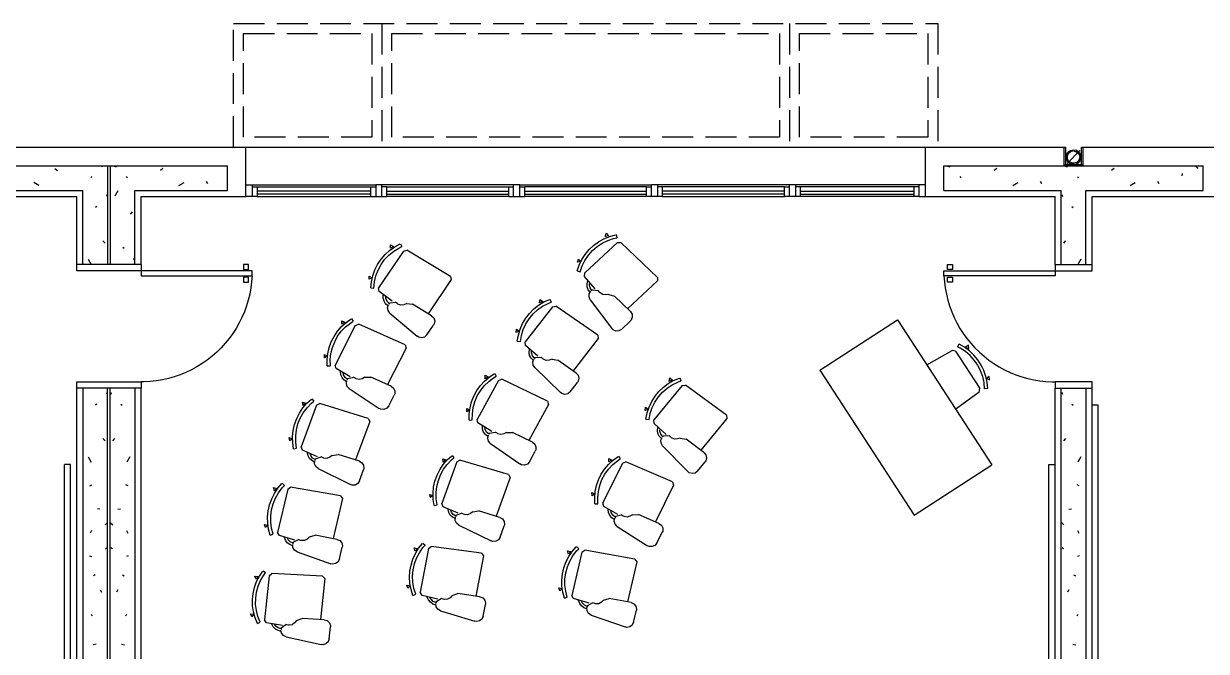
# Model space of a CAD drawing. Extents: x 7 to 80.8, y 22 to 73.9.
# Drawn here: x 54.63 to 64.2, y 59.95 to 65.03 of the extents above; entities that cross this region are included whole.
import ezdxf

# ---------------------------------------------------------------- set-up
doc = ezdxf.new("R2010")
doc.units = 0
doc.header["$MEASUREMENT"] = 0
doc.linetypes.add('DOT', pattern=[0.25, 0.25, 0])
for name, color, linetype in [('Doors', 7, 'CONTINUOUS'), ('Furniture', 7, 'CONTINUOUS'), ('Walls', 7, 'CONTINUOUS')]:
    doc.layers.add(name, color=color, linetype=linetype)

msp = doc.modelspace()

# ---------------------------------------------------------------- linework, layer by layer
at = {"layer": 'Doors', "color": 4}
for p, q in [((55.0594, 63.0319), (55.0594, 63.0819)), ((55.5794, 63.0322), (55.5794, 62.991)), ((62.9794, 63.0322), (62.9794, 62.991))]:
    msp.add_line(p, q, dxfattribs=at)
at = {"layer": 'Doors', "color": 2}
for p, q in [((55.5794, 63.0819), (55.0594, 63.0819)), ((62.9794, 63.0819), (63.2794, 63.0819)), ((55.5794, 62.0819), (55.0594, 62.0819)), ((62.9794, 62.0819), (63.2794, 62.0819))]:
    msp.add_line(p, q, dxfattribs=at)
at = {"layer": 'Doors', "color": 4}
for points in [[(55.5794, 63.0819), (55.5794, 63.0319), (55.0594, 63.0319)], [(55.5794, 62.9919), (56.4794, 62.9919), (56.4794, 63.0319), (55.5794, 63.0319)], [(62.9794, 62.9919), (62.0794, 62.9919), (62.0794, 63.0319), (62.9794, 63.0319)], [(62.9794, 63.0819), (62.9794, 63.0319), (63.2794, 63.0319)], [(56.4786, 62.992), (56.475, 62.9421), (56.4686, 62.8925), (56.4595, 62.8434), (56.4476, 62.7948), (56.4331, 62.7469), (56.416, 62.7), (56.3963, 62.654), (56.374, 62.6093), (56.3493, 62.5658), (56.3223, 62.5238), (56.2929, 62.4833), (56.2613, 62.4445), (56.2277, 62.4076), (56.192, 62.3726), (56.1544, 62.3395), (56.1151, 62.3087), (56.0741, 62.2801), (56.0316, 62.2538), (55.9877, 62.2299), (55.9425, 62.2084), (55.8963, 62.1895), (55.849, 62.1732), (55.8009, 62.1596), (55.7521, 62.1486), (55.7028, 62.1404), (55.6531, 62.1349), (55.6032, 62.1322), (55.5794, 62.1319)], [(62.0803, 62.992), (62.0839, 62.9421), (62.0903, 62.8925), (62.0994, 62.8434), (62.1112, 62.7948), (62.1258, 62.7469), (62.1429, 62.7), (62.1626, 62.654), (62.1849, 62.6093), (62.2096, 62.5658), (62.2366, 62.5238), (62.266, 62.4833), (62.2976, 62.4445), (62.3312, 62.4076), (62.3669, 62.3726), (62.4045, 62.3395), (62.4438, 62.3087), (62.4848, 62.2801), (62.5273, 62.2538), (62.5712, 62.2299), (62.6164, 62.2084), (62.6626, 62.1895), (62.7099, 62.1732), (62.758, 62.1596), (62.8068, 62.1486), (62.8561, 62.1404), (62.9058, 62.1349), (62.9557, 62.1322), (62.9794, 62.1319)], [(55.0594, 62.0819), (55.0594, 62.1319), (55.5794, 62.1319), (55.5794, 62.0819)], [(63.2794, 62.0819), (63.2794, 62.1319), (62.9794, 62.1319), (62.9794, 62.0819)]]:
    msp.add_lwpolyline(points, dxfattribs=at)
for points in [[(56.4094, 63.0815), (56.4094, 63.0415), (56.4494, 63.0415), (56.4494, 63.0815), (56.4094, 63.0815)], [(62.1494, 63.0815), (62.1494, 63.0415), (62.1094, 63.0415), (62.1094, 63.0815), (62.1494, 63.0815)], [(56.4094, 62.9807), (56.4094, 62.9407), (56.4494, 62.9407), (56.4494, 62.9807), (56.4094, 62.9807)], [(62.1494, 62.9807), (62.1494, 62.9407), (62.1094, 62.9407), (62.1094, 62.9807), (62.1494, 62.9807)]]:
    msp.add_lwpolyline(points, close=True, dxfattribs=at)
at = {"layer": 'Furniture', "color": 4}
for p, q in [((59.4255, 63.3242), (59.4304, 63.2997)), ((57.6804, 63.2499), (57.6906, 63.2271)), ((57.7046, 63.191), (57.7329, 63.1973)), ((58.0855, 62.9867), (57.7329, 63.1973)), ((59.436, 63.2614), (59.1731, 63.0154)), ((59.436, 63.2614), (59.465, 63.2612)), ((59.7618, 62.9773), (59.465, 63.2612)), ((57.7046, 63.191), (57.5031, 62.8927)), ((59.1112, 63.0301), (59.1353, 63.0236)), ((59.1713, 62.9864), (59.1731, 63.0154)), ((58.0915, 62.9599), (57.9054, 62.6844)), ((58.0855, 62.9867), (58.0915, 62.9599)), ((59.2557, 62.8855), (59.1713, 62.9864)), ((59.7616, 62.9498), (59.5189, 62.7227)), ((59.7618, 62.9773), (59.7616, 62.9498)), ((57.4395, 62.8932), (57.4644, 62.8923)), ((57.5078, 62.864), (57.5031, 62.8927)), ((57.6125, 62.7845), (57.5078, 62.864)), ((59.2341, 62.8776), (59.2242, 62.869)), ((59.2341, 62.8776), (59.2806, 62.8728)), ((59.2917, 62.858), (59.2806, 62.8728)), ((59.3668, 62.841), (59.3424, 62.8372)), ((59.3668, 62.841), (59.412, 62.8266)), ((59.5413, 62.7009), (59.412, 62.8266)), ((57.5933, 62.772), (57.5855, 62.7613)), ((57.5933, 62.772), (57.6397, 62.7776)), ((57.6537, 62.7656), (57.6397, 62.7776)), ((57.7307, 62.7658), (57.7078, 62.7567)), ((57.7307, 62.7658), (57.778, 62.7618)), ((57.9322, 62.6681), (57.778, 62.7618)), ((58.9103, 62.741), (58.6894, 62.4567)), ((58.8901, 62.8014), (58.8988, 62.7779)), ((58.9103, 62.741), (58.939, 62.7454)), ((59.2768, 62.5118), (58.939, 62.7454)), ((59.2167, 62.7971), (59.3907, 62.5645)), ((57.2833, 62.6443), (57.2962, 62.6229)), ((57.5942, 62.6896), (57.8157, 62.5016)), ((59.4697, 62.5575), (59.5406, 62.6239)), ((61.0755, 62.2261), (61.704, 62.6353)), ((61.704, 62.6353), (62.4679, 61.4621)), ((57.3145, 62.5888), (57.1506, 62.2682)), ((57.3145, 62.5888), (57.3419, 62.5985)), ((57.7174, 62.4322), (57.3419, 62.5985)), ((57.8942, 62.5123), (57.9486, 62.5928)), ((57.7174, 62.4322), (57.7265, 62.4063)), ((58.626, 62.4614), (58.6508, 62.4588)), ((58.6922, 62.4278), (58.6894, 62.4567)), ((59.281, 62.4847), (59.077, 62.2221)), ((59.2768, 62.5118), (59.281, 62.4847)), ((62.1993, 62.4385), (62.1887, 62.4158)), ((57.7265, 62.4063), (57.5753, 62.1102)), ((58.7915, 62.3415), (58.6922, 62.4278)), ((61.9421, 62.2697), (62.1459, 62.3868)), ((62.1741, 62.38), (62.1459, 62.3868)), ((62.1741, 62.38), (62.3706, 62.0783)), ((57.0874, 62.261), (57.1123, 62.2631)), ((57.1588, 62.2404), (57.1506, 62.2682)), ((57.2724, 62.1741), (57.1588, 62.2404)), ((58.7714, 62.3303), (58.763, 62.3201)), ((58.7669, 62.248), (58.9754, 62.0457)), ((58.7714, 62.3303), (58.8181, 62.3328)), ((58.8313, 62.3199), (58.8181, 62.3328)), ((58.9082, 62.315), (58.8847, 62.3074)), ((58.9082, 62.315), (58.9551, 62.3079)), ((59.1027, 62.2041), (58.9551, 62.3079)), ((57.2548, 62.1594), (57.2484, 62.1478)), ((57.2548, 62.1594), (57.3002, 62.1705)), ((57.3156, 62.1604), (57.3002, 62.1705)), ((57.392, 62.1699), (57.3704, 62.1581)), ((57.392, 62.1699), (57.4395, 62.1717)), ((57.6038, 62.0973), (57.4395, 62.1717)), ((58.4732, 62.1443), (58.2999, 61.8287)), ((58.4437, 62.2007), (58.456, 62.1789)), ((58.4732, 62.1443), (58.5008, 62.1532)), ((58.8712, 61.9758), (58.5008, 62.1532)), ((59.9411, 62.1641), (59.9491, 62.1404)), ((61.0755, 62.2261), (61.8394, 61.0529)), ((57.2658, 62.0777), (57.5084, 61.9179)), ((59.0545, 62.0512), (59.1141, 62.128)), ((59.9596, 62.1032), (59.731, 61.8251)), ((59.9596, 62.1032), (59.9885, 62.1068)), ((60.3196, 61.8639), (59.9885, 62.1068)), ((62.3653, 62.0497), (62.1758, 61.9107)), ((62.3653, 62.0497), (62.3706, 62.0783)), ((62.4342, 62.0777), (62.4092, 62.0772)), ((56.9627, 61.995), (56.9781, 61.9754)), ((57.0003, 61.9437), (57.0263, 61.9566)), ((57.4192, 61.8371), (57.0263, 61.9566)), ((57.585, 61.9381), (57.6293, 62.0246)), ((58.8712, 61.9758), (58.8796, 61.9496)), ((57.0003, 61.9437), (56.8766, 61.6056)), ((58.8796, 61.9496), (58.7196, 61.6582)), ((60.3196, 61.8639), (60.3231, 61.8367)), ((57.4315, 61.8125), (57.3172, 61.5003)), ((57.4192, 61.8371), (57.4315, 61.8125)), ((58.2365, 61.8234), (58.2615, 61.8247)), ((58.3072, 61.8006), (58.2999, 61.8287)), ((58.4188, 61.731), (58.3072, 61.8006)), ((59.6677, 61.8316), (59.6925, 61.8283)), ((59.733, 61.7961), (59.731, 61.8251)), ((59.8298, 61.7071), (59.733, 61.7961)), ((60.3231, 61.8367), (60.1119, 61.5799)), ((58.4008, 61.7168), (58.3941, 61.7055)), ((58.4008, 61.7168), (58.4465, 61.7266)), ((58.4616, 61.716), (58.4465, 61.7266)), ((58.5383, 61.7233), (58.5163, 61.7121)), ((58.5383, 61.7233), (58.5857, 61.7236)), ((58.7478, 61.6444), (58.5857, 61.7236)), ((59.8094, 61.6965), (59.8007, 61.6866)), ((59.8094, 61.6965), (59.8562, 61.6977)), ((59.869, 61.6845), (59.8562, 61.6977)), ((59.9457, 61.6774), (59.922, 61.6705)), ((59.9457, 61.6774), (59.9924, 61.669)), ((60.137, 61.5611), (59.9924, 61.669)), ((56.8147, 61.5908), (56.8392, 61.5959)), ((56.8881, 61.5789), (56.8766, 61.6056)), ((57.0089, 61.5269), (56.8881, 61.5789)), ((58.4093, 61.6348), (58.6471, 61.4679)), ((58.7243, 61.4859), (58.7711, 61.571)), ((59.8026, 61.6143), (60.0055, 61.4063)), ((56.9932, 61.5102), (56.9883, 61.498)), ((56.9932, 61.5102), (57.0369, 61.5268)), ((57.0534, 61.5186), (57.0369, 61.5268)), ((57.1281, 61.5373), (57.1081, 61.523)), ((57.1281, 61.5373), (57.175, 61.5448)), ((57.3472, 61.4909), (57.175, 61.5448)), ((58.1356, 61.4861), (58.0142, 61.1472)), ((58.0976, 61.5372), (58.1131, 61.5176)), ((58.1356, 61.4861), (58.1615, 61.4993)), ((58.5552, 61.3824), (58.1615, 61.4993)), ((59.4769, 61.4749), (59.3172, 61.1522)), ((59.445, 61.53), (59.4582, 61.5088)), ((59.4769, 61.4749), (59.5041, 61.4849)), ((59.8817, 61.3235), (59.5041, 61.4849)), ((60.0846, 61.4097), (60.1463, 61.4847)), ((54.9594, 57.4649), (54.9594, 61.4649)), ((57.014, 61.4304), (57.2742, 61.3013)), ((57.3479, 61.3307), (57.3812, 61.4219)), ((58.5552, 61.3824), (58.5677, 61.3579)), ((61.8394, 61.0529), (62.4679, 61.4621)), ((62.9294, 61.4649), (62.9794, 61.4649)), ((62.9294, 57.4649), (62.9294, 61.4649)), ((56.7232, 61.3116), (56.7409, 61.294)), ((56.7668, 61.2652), (56.791, 61.2812)), ((57.1955, 61.2103), (56.791, 61.2812)), ((58.5677, 61.3579), (58.4556, 61.0449)), ((59.8913, 61.2977), (59.7438, 60.9997)), ((59.8817, 61.3235), (59.8913, 61.2977)), ((56.7668, 61.2652), (56.685, 60.9146)), ((57.2107, 61.1873), (57.1352, 60.8636)), ((57.1955, 61.2103), (57.2107, 61.1873)), ((57.9524, 61.1319), (57.9769, 61.1372)), ((58.0259, 61.1206), (58.0142, 61.1472)), ((58.147, 61.0694), (58.0259, 61.1206)), ((59.2541, 61.1442), (59.279, 61.1466)), ((59.3257, 61.1244), (59.3172, 61.1522)), ((59.4402, 61.0597), (59.3257, 61.1244)), ((58.1315, 61.0526), (58.1266, 61.0403)), ((58.1315, 61.0526), (58.1751, 61.0695)), ((58.1916, 61.0614), (58.1751, 61.0695)), ((58.2662, 61.0806), (58.2463, 61.0661)), ((58.2662, 61.0806), (58.313, 61.0885)), ((58.4855, 61.0358), (58.313, 61.0885)), ((59.4228, 61.0447), (59.4165, 61.0331)), ((59.4228, 61.0447), (59.468, 61.0565)), ((59.4835, 61.0465), (59.468, 61.0565)), ((59.5598, 61.057), (59.5383, 61.0449)), ((59.5598, 61.057), (59.6072, 61.0594)), ((59.7725, 60.9872), (59.6072, 61.0594)), ((56.6254, 60.8924), (56.6491, 60.9004)), ((56.6996, 60.8895), (56.685, 60.9146)), ((58.1528, 60.9729), (58.4139, 60.8456)), ((58.4873, 60.8755), (58.5201, 60.967)), ((59.4348, 60.9631), (59.6795, 60.8066)), ((59.7558, 60.8278), (59.7989, 60.9148)), ((56.8259, 60.8526), (56.6996, 60.8895)), ((56.8094, 60.7923), (56.8079, 60.817)), ((56.8123, 60.834), (56.8089, 60.8213)), ((56.8123, 60.834), (56.8537, 60.8558)), ((56.8711, 60.8497), (56.8537, 60.8558)), ((56.943, 60.8774), (56.9248, 60.8607)), ((56.943, 60.8774), (56.9886, 60.8905)), ((57.166, 60.8579), (56.9885, 60.8905)), ((57.8604, 60.8274), (57.8788, 60.8106)), ((56.8426, 60.7574), (57.1166, 60.6608)), ((57.1861, 60.6989), (57.2082, 60.7935)), ((57.9059, 60.783), (57.8395, 60.4292)), ((57.9059, 60.783), (57.9295, 60.8)), ((58.3367, 60.7467), (57.9295, 60.8)), ((58.3528, 60.7245), (58.2915, 60.3977)), ((58.3367, 60.7467), (58.3528, 60.7245)), ((59.1491, 60.7535), (59.0667, 60.403)), ((59.1056, 60.8), (59.1232, 60.7823)), ((59.1491, 60.7535), (59.1733, 60.7695)), ((59.5777, 60.6978), (59.1733, 60.7695)), ((59.5929, 60.6748), (59.5168, 60.3512)), ((59.5777, 60.6978), (59.5929, 60.6748)), ((56.5684, 60.6042), (56.5881, 60.5888)), ((56.6173, 60.5634), (56.5786, 60.2055)), ((56.6173, 60.5634), (56.6394, 60.5823)), ((57.0495, 60.5609), (56.6394, 60.5823)), ((57.0674, 60.54), (57.0317, 60.2094)), ((57.0495, 60.5609), (57.0674, 60.54)), ((57.8552, 60.4047), (57.8395, 60.4292)), ((57.7809, 60.4044), (57.8042, 60.4134)), ((57.9829, 60.3733), (57.8552, 60.4047)), ((57.9702, 60.3542), (57.9674, 60.3413)), ((57.9702, 60.3542), (58.0106, 60.3778)), ((58.0282, 60.3724), (58.0106, 60.3778)), ((58.0988, 60.4031), (58.0814, 60.3857)), ((58.0988, 60.4032), (58.1438, 60.4183)), ((58.3225, 60.3934), (58.1438, 60.4183)), ((58.3496, 60.2354), (58.3675, 60.3309)), ((59.007, 60.3809), (59.0307, 60.3889)), ((59.0813, 60.3779), (59.0667, 60.403)), ((59.2074, 60.3408), (59.0813, 60.3779)), ((59.1939, 60.3222), (59.2353, 60.344)), ((59.2527, 60.3378), (59.2353, 60.344)), ((59.3246, 60.3653), (59.3064, 60.3487)), ((59.3246, 60.3653), (59.3702, 60.3784)), ((59.5476, 60.3455), (59.3702, 60.3784)), ((58.0038, 60.2789), (58.2818, 60.1944)), ((59.1939, 60.3222), (59.1905, 60.3095)), ((59.2241, 60.2455), (59.4979, 60.1485)), ((59.5674, 60.1865), (59.5897, 60.281)), ((56.5222, 60.1762), (56.5447, 60.187)), ((56.5962, 60.1824), (56.5786, 60.2055)), ((56.726, 60.161), (56.5962, 60.1824)), ((56.7148, 60.141), (56.713, 60.1279)), ((56.7148, 60.141), (56.7532, 60.1676)), ((56.7712, 60.1636), (56.7532, 60.1676)), ((56.8392, 60.1998), (56.8232, 60.181)), ((56.8392, 60.1998), (56.8829, 60.2184)), ((57.063, 60.2076), (56.8829, 60.2184)), ((57.1022, 60.0522), (57.1127, 60.1488)), ((56.7542, 60.0686), (57.0379, 60.0059))]:
    msp.add_line(p, q, dxfattribs=at)
for points in [[(59.1112, 63.0301), (59.1271, 63.0775), (59.1487, 63.1225), (59.1757, 63.1646), (59.2076, 63.2031), (59.2439, 63.2373), (59.2842, 63.2669), (59.3278, 63.2914), (59.374, 63.3103), (59.4222, 63.3235)], [(59.1353, 63.0236), (59.1514, 63.0709), (59.1736, 63.1157), (59.2014, 63.1572), (59.2343, 63.1947), (59.2719, 63.2277), (59.3134, 63.2555), (59.3582, 63.2777), (59.4055, 63.2938), (59.4304, 63.2997)], [(57.4395, 62.8932), (57.4445, 62.943), (57.4555, 62.9917), (57.4724, 63.0387), (57.4949, 63.0833), (57.5227, 63.1248), (57.5554, 63.1627), (57.5924, 63.1962), (57.6333, 63.225), (57.6773, 63.2485)], [(57.4644, 62.8923), (57.4696, 62.942), (57.4812, 62.9905), (57.4991, 63.0372), (57.5228, 63.0812), (57.5521, 63.1217), (57.5864, 63.158), (57.6251, 63.1896), (57.6676, 63.2159), (57.6906, 63.2271)], [(59.2145, 62.8576), (59.2, 62.8779), (59.192, 62.9015), (59.191, 62.9264), (59.1972, 62.9505)], [(59.2283, 62.8725), (59.2152, 62.8937), (59.2108, 62.9181), (59.2135, 62.936)], [(57.5786, 62.7481), (57.56, 62.7646), (57.5469, 62.7858), (57.5404, 62.8099), (57.541, 62.8348)], [(57.5887, 62.7657), (57.5712, 62.7834), (57.5615, 62.8063), (57.5602, 62.8242)], [(59.2167, 62.7971), (59.2069, 62.8198), (59.2084, 62.8446), (59.221, 62.8659)], [(59.3424, 62.8372), (59.3177, 62.8393), (59.2966, 62.8522), (59.2917, 62.858)], [(57.5942, 62.6896), (57.5796, 62.7096), (57.5756, 62.734), (57.5831, 62.7576)], [(57.7078, 62.7567), (57.6833, 62.7532), (57.6599, 62.7612), (57.6537, 62.7657)], [(58.626, 62.4614), (58.6343, 62.5107), (58.6485, 62.5586), (58.6685, 62.6044), (58.6939, 62.6474), (58.7244, 62.687), (58.7595, 62.7226), (58.7987, 62.7536), (58.8414, 62.7796), (58.8869, 62.8002)], [(58.6508, 62.4588), (58.6593, 62.508), (58.6741, 62.5558), (58.695, 62.6011), (58.7216, 62.6434), (58.7535, 62.6819), (58.7902, 62.7159), (58.8309, 62.7448), (58.875, 62.7682), (58.8988, 62.7779)], [(57.0874, 62.261), (57.0864, 62.311), (57.0914, 62.3607), (57.1025, 62.4094), (57.1194, 62.4564), (57.142, 62.501), (57.1698, 62.5425), (57.2025, 62.5803), (57.2396, 62.6138), (57.2804, 62.6426)], [(57.1123, 62.2631), (57.1115, 62.313), (57.1171, 62.3627), (57.1291, 62.4112), (57.1474, 62.4577), (57.1715, 62.5015), (57.2012, 62.5417), (57.2358, 62.5777), (57.2748, 62.609), (57.2962, 62.6229)], [(57.9321, 62.6681), (57.9497, 62.6506), (57.9575, 62.6271), (57.9538, 62.6026), (57.9486, 62.5928)], [(59.5413, 62.7009), (59.5546, 62.6799), (59.5569, 62.6553), (59.5479, 62.6322), (59.5406, 62.6239)], [(59.4697, 62.5575), (59.4481, 62.5452), (59.4234, 62.5441), (59.4008, 62.5543), (59.3907, 62.5645)], [(57.8942, 62.5123), (57.8759, 62.4956), (57.8521, 62.489), (57.8278, 62.4939), (57.8157, 62.5016)], [(62.4342, 62.0777), (62.43, 62.1275), (62.4198, 62.1764), (62.4037, 62.2237), (62.3819, 62.2687), (62.3548, 62.3107), (62.3228, 62.3491), (62.2864, 62.3832), (62.246, 62.4127), (62.2023, 62.437)], [(58.7552, 62.3074), (58.7377, 62.3251), (58.726, 62.3471), (58.7212, 62.3716), (58.7235, 62.3964)], [(58.7665, 62.3243), (58.7502, 62.3431), (58.742, 62.3666), (58.7419, 62.3846)], [(62.4092, 62.0772), (62.4048, 62.1269), (62.394, 62.1757), (62.377, 62.2227), (62.354, 62.2671), (62.3254, 62.308), (62.2917, 62.345), (62.2536, 62.3772), (62.2115, 62.4042), (62.1887, 62.4158)], [(58.7669, 62.248), (58.7536, 62.2689), (58.7513, 62.2935), (58.7603, 62.3166)], [(58.8847, 62.3074), (58.86, 62.3055), (58.8371, 62.315), (58.8313, 62.3199)], [(57.2431, 62.1338), (57.2226, 62.148), (57.2071, 62.1675), (57.1977, 62.1906), (57.1954, 62.2153)], [(57.2511, 62.1526), (57.2316, 62.168), (57.2192, 62.1895), (57.2157, 62.2072)], [(57.2658, 62.0777), (57.2488, 62.0957), (57.2419, 62.1195), (57.2465, 62.1439)], [(57.3704, 62.1581), (57.3465, 62.1516), (57.3222, 62.1567), (57.3156, 62.1604)], [(58.2365, 61.8234), (58.2369, 61.8734), (58.2434, 61.9229), (58.2559, 61.9713), (58.2743, 62.0178), (58.2981, 62.0617), (58.3272, 62.1023), (58.361, 62.1391), (58.399, 62.1715), (58.4408, 62.199)], [(58.2615, 61.8247), (58.2621, 61.8747), (58.2692, 61.9241), (58.2827, 61.9722), (58.3023, 62.0182), (58.3277, 62.0612), (58.3585, 62.1005), (58.3942, 62.1356), (58.4341, 62.1656), (58.456, 62.1789)], [(59.1027, 62.2041), (59.1191, 62.1855), (59.1253, 62.1615), (59.1199, 62.1374), (59.1141, 62.1279)], [(59.6677, 61.8316), (59.6773, 61.8806), (59.6929, 61.9281), (59.7142, 61.9733), (59.7408, 62.0156), (59.7723, 62.0544), (59.8084, 62.089), (59.8484, 62.1189), (59.8918, 62.1437), (59.9379, 62.163)], [(57.6038, 62.0973), (57.6234, 62.0821), (57.634, 62.0597), (57.6332, 62.035), (57.6293, 62.0246)], [(59.0545, 62.0512), (59.0352, 62.0358), (59.0109, 62.0307), (58.987, 62.0372), (58.9754, 62.0457)], [(59.6925, 61.8283), (59.7023, 61.8773), (59.7184, 61.9246), (59.7406, 61.9694), (59.7684, 62.0109), (59.8013, 62.0485), (59.8389, 62.0814), (59.8804, 62.1092), (59.9251, 62.1314), (59.9491, 62.1404)], [(56.8147, 61.5908), (56.8076, 61.6402), (56.8066, 61.6902), (56.8117, 61.7399), (56.8228, 61.7886), (56.8397, 61.8356), (56.8623, 61.8802), (56.8902, 61.9217), (56.9229, 61.9594), (56.96, 61.9929)], [(56.8392, 61.5959), (56.8323, 61.6453), (56.8318, 61.6953), (56.8379, 61.7449), (56.8504, 61.7933), (56.869, 61.8396), (56.8936, 61.8832), (56.9235, 61.9231), (56.9584, 61.9589), (56.9781, 61.9754)], [(57.585, 61.9381), (57.569, 61.9193), (57.5461, 61.9098), (57.5214, 61.9117), (57.5084, 61.9179)], [(63.3294, 57.9435), (63.3294, 61.9435), (63.2794, 61.9435)], [(58.3883, 61.6916), (58.3683, 61.7064), (58.3533, 61.7263), (58.3446, 61.7497), (58.343, 61.7745)], [(58.3968, 61.7101), (58.3778, 61.7261), (58.3661, 61.748), (58.3631, 61.7658)], [(59.7925, 61.674), (59.7756, 61.6923), (59.7645, 61.7146), (59.7603, 61.7392), (59.7633, 61.7639)], [(58.4093, 61.6348), (58.3929, 61.6534), (58.3867, 61.6773), (58.392, 61.7015)], [(58.5163, 61.7121), (58.4922, 61.7063), (58.4681, 61.7121), (58.4616, 61.716)], [(59.8043, 61.6906), (59.7886, 61.7099), (59.7811, 61.7336), (59.7814, 61.7516)], [(59.8026, 61.6143), (59.7899, 61.6356), (59.7883, 61.6603), (59.7979, 61.6831)], [(59.922, 61.6705), (59.8973, 61.6693), (59.8747, 61.6794), (59.869, 61.6845)], [(58.7478, 61.6444), (58.7669, 61.6287), (58.7768, 61.6059), (58.7753, 61.5812), (58.7711, 61.571)], [(56.9847, 61.4834), (56.9627, 61.495), (56.9448, 61.5124), (56.9328, 61.5342), (56.9274, 61.5585)], [(56.9903, 61.503), (56.9691, 61.5159), (56.9542, 61.5358), (56.9486, 61.5529)], [(57.014, 61.4304), (56.995, 61.4463), (56.9852, 61.4691), (56.9868, 61.4938)], [(57.1081, 61.523), (57.0851, 61.5136), (57.0605, 61.5157), (57.0534, 61.5186)], [(57.3472, 61.4909), (57.3684, 61.4783), (57.3816, 61.4573), (57.3839, 61.4326), (57.3812, 61.4219)], [(57.9524, 61.1319), (57.945, 61.1814), (57.9436, 61.2313), (57.9483, 61.281), (57.9591, 61.3298), (57.9758, 61.377), (57.998, 61.4217), (58.0256, 61.4633), (58.0581, 61.5013), (58.0949, 61.5351)], [(57.9769, 61.1372), (57.9696, 61.1866), (57.9688, 61.2366), (57.9746, 61.2862), (57.9867, 61.3347), (58.005, 61.3812), (58.0292, 61.4249), (58.0589, 61.465), (58.0936, 61.501), (58.1131, 61.5176)], [(58.7243, 61.4859), (58.7076, 61.4675), (58.6845, 61.4587), (58.6599, 61.4613), (58.6471, 61.4679)], [(59.2541, 61.1442), (59.2524, 61.1941), (59.2568, 61.2439), (59.2672, 61.2928), (59.2835, 61.34), (59.3055, 61.3849), (59.3328, 61.4267), (59.365, 61.4649), (59.4016, 61.4989), (59.4421, 61.5282)], [(59.279, 61.1466), (59.2774, 61.1965), (59.2824, 61.2462), (59.2938, 61.2949), (59.3115, 61.3416), (59.3351, 61.3857), (59.3642, 61.4263), (59.3983, 61.4628), (59.4369, 61.4945), (59.4582, 61.5088)], [(60.137, 61.5611), (60.1529, 61.5421), (60.1584, 61.518), (60.1524, 61.4939), (60.1463, 61.4847)], [(55.0094, 57.4649), (55.0094, 61.4649), (54.9594, 61.4649)], [(60.0846, 61.4097), (60.0649, 61.3947), (60.0405, 61.3903), (60.0168, 61.3975), (60.0055, 61.4063)], [(56.6254, 60.8924), (56.6123, 60.9406), (56.6052, 60.9901), (56.6042, 61.0401), (56.6093, 61.0898), (56.6205, 61.1385), (56.6375, 61.1855), (56.6601, 61.23), (56.688, 61.2715), (56.7208, 61.3092)], [(56.6491, 60.9004), (56.6362, 60.9487), (56.6297, 60.9982), (56.6297, 61.0482), (56.6362, 61.0977), (56.6491, 61.146), (56.6681, 61.1922), (56.693, 61.2355), (56.7234, 61.2752), (56.7409, 61.294)], [(57.3478, 61.3307), (57.3342, 61.31), (57.3126, 61.2978), (57.2879, 61.2967), (57.2743, 61.3013)], [(58.1232, 61.0258), (58.101, 61.0372), (58.0831, 61.0545), (58.0709, 61.0762), (58.0653, 61.1005)], [(58.1286, 61.0454), (58.1073, 61.0582), (58.0923, 61.0779), (58.0865, 61.095)], [(59.4114, 61.019), (59.3907, 61.0329), (59.3749, 61.0522), (59.3653, 61.0752), (59.3626, 61.0999)], [(59.4191, 61.0379), (59.3994, 61.053), (59.3867, 61.0744), (59.383, 61.092)], [(58.1528, 60.9729), (58.1337, 60.9887), (58.1238, 61.0114), (58.1252, 61.0361)], [(58.2463, 61.0661), (58.2234, 61.0567), (58.1987, 61.0585), (58.1916, 61.0614)], [(58.4855, 61.0358), (58.5069, 61.0232), (58.5203, 61.0024), (58.5227, 60.9777), (58.5201, 60.967)], [(59.4348, 60.9631), (59.4176, 60.981), (59.4103, 61.0047), (59.4146, 61.0291)], [(59.5383, 61.0449), (59.5145, 61.0381), (59.4902, 61.0429), (59.4835, 61.0465)], [(59.7725, 60.9872), (59.7923, 60.9722), (59.8031, 60.95), (59.8028, 60.9252), (59.7989, 60.9148)], [(56.8071, 60.8065), (56.7838, 60.8153), (56.764, 60.8304), (56.7494, 60.8506), (56.7411, 60.8741)], [(56.8103, 60.8266), (56.7877, 60.8368), (56.7705, 60.8547), (56.7628, 60.8711)], [(56.9248, 60.8607), (56.9032, 60.8486), (56.8784, 60.8477), (56.8711, 60.8497)], [(57.166, 60.8579), (57.1886, 60.8479), (57.2043, 60.8287), (57.2096, 60.8045), (57.2082, 60.7935)], [(57.7809, 60.4044), (57.7658, 60.452), (57.7565, 60.5011), (57.7534, 60.5509), (57.7563, 60.6008), (57.7653, 60.65), (57.7803, 60.6977), (57.8009, 60.7432), (57.827, 60.7858), (57.8581, 60.8249)], [(57.8042, 60.4134), (57.7893, 60.4611), (57.7806, 60.5103), (57.7784, 60.5602), (57.7828, 60.61), (57.7936, 60.6588), (57.8106, 60.7057), (57.8336, 60.7501), (57.8621, 60.7911), (57.8788, 60.8106)], [(58.4873, 60.8755), (58.4738, 60.8548), (58.4523, 60.8424), (58.4276, 60.8411), (58.4139, 60.8456)], [(59.7558, 60.8278), (59.74, 60.8087), (59.7172, 60.7989), (59.6925, 60.8005), (59.6795, 60.8066)], [(56.8426, 60.7574), (56.8218, 60.7708), (56.8094, 60.7923)], [(59.007, 60.3809), (58.9941, 60.4292), (58.9871, 60.4787), (58.9861, 60.5286), (58.9914, 60.5783), (59.0026, 60.627), (59.0197, 60.674), (59.0424, 60.7185), (59.0704, 60.7599), (59.1032, 60.7976)], [(59.0307, 60.3889), (59.0179, 60.4372), (59.0115, 60.4867), (59.0116, 60.5367), (59.0182, 60.5862), (59.0312, 60.6345), (59.0503, 60.6806), (59.0753, 60.7239), (59.1057, 60.7636), (59.1232, 60.7823)], [(57.1861, 60.6989), (57.175, 60.6767), (57.1551, 60.662), (57.1307, 60.6579), (57.1166, 60.6608)], [(56.5222, 60.1762), (56.5033, 60.2225), (56.4903, 60.2707), (56.4833, 60.3202), (56.4823, 60.3702), (56.4875, 60.4199), (56.4987, 60.4686), (56.5157, 60.5155), (56.5384, 60.5601), (56.5663, 60.6015)], [(56.5447, 60.187), (56.5261, 60.2334), (56.5136, 60.2818), (56.5075, 60.3314), (56.508, 60.3813), (56.5149, 60.4308), (56.5282, 60.479), (56.5477, 60.525), (56.573, 60.5681), (56.5881, 60.5888)], [(57.9662, 60.3264), (57.9426, 60.3342), (57.9221, 60.3485), (57.9066, 60.368), (57.8974, 60.3911)], [(57.9686, 60.3466), (57.9455, 60.3559), (57.9275, 60.373), (57.9191, 60.389)], [(58.0038, 60.2789), (57.9825, 60.2915), (57.9691, 60.3123), (57.9666, 60.337)], [(58.0814, 60.3857), (58.0603, 60.3727), (58.0356, 60.3707), (58.0282, 60.3724)], [(58.3225, 60.3934), (58.3456, 60.3844), (58.3621, 60.3659), (58.3684, 60.342), (58.3675, 60.3309)], [(59.1886, 60.2947), (59.1654, 60.3035), (59.1456, 60.3187), (59.131, 60.3389), (59.1227, 60.3624)], [(59.1919, 60.3148), (59.1693, 60.3251), (59.1521, 60.343), (59.1444, 60.3593)], [(59.3064, 60.3487), (59.2847, 60.3367), (59.26, 60.3358), (59.2527, 60.3378)], [(59.5476, 60.3455), (59.5702, 60.3354), (59.5859, 60.3162), (59.5911, 60.292), (59.5897, 60.281)], [(58.3496, 60.2354), (58.3394, 60.2128), (58.3202, 60.1972), (58.296, 60.1921), (58.2818, 60.1944)], [(59.2241, 60.2455), (59.2033, 60.259), (59.1909, 60.2805), (59.1895, 60.3052)], [(56.713, 60.1129), (56.6888, 60.1189), (56.6673, 60.1315), (56.6503, 60.1497), (56.6393, 60.172)], [(56.7137, 60.1333), (56.69, 60.1407), (56.6708, 60.1564), (56.6612, 60.1717)], [(56.8232, 60.181), (56.8032, 60.1665), (56.7788, 60.1625), (56.7712, 60.1636)], [(57.063, 60.2076), (57.0867, 60.2004), (57.1045, 60.1832), (57.1127, 60.1598), (57.1127, 60.1488)], [(59.5674, 60.1864), (59.5563, 60.1643), (59.5364, 60.1496), (59.5119, 60.1456), (59.4979, 60.1485)], [(56.7542, 60.0685), (56.7319, 60.0794), (56.717, 60.0991), (56.7125, 60.1235)], [(57.1022, 60.0522), (57.0939, 60.0288), (57.0759, 60.0118), (57.0522, 60.0048), (57.0379, 60.006)]]:
    msp.add_lwpolyline(points, dxfattribs=at)
for points in [[(59.3377, 63.3082), (59.3459, 63.3352), (59.3651, 63.3146), (59.3377, 63.3082)], [(57.5983, 63.2148), (57.6003, 63.243), (57.6237, 63.2272), (57.5983, 63.2148)], [(59.1134, 63.1009), (59.1211, 63.1263), (59.1393, 63.1069), (59.1134, 63.1009)], [(57.4259, 62.9627), (57.4277, 62.9893), (57.4498, 62.9744), (57.4259, 62.9627)], [(58.8058, 62.7718), (58.8097, 62.7997), (58.8319, 62.7824), (58.8058, 62.7718)], [(57.2061, 62.5995), (57.2047, 62.6277), (57.2298, 62.6149), (57.2061, 62.5995)], [(58.617, 62.5317), (58.6207, 62.558), (58.6417, 62.5417), (58.617, 62.5317)], [(62.2808, 62.4019), (62.2793, 62.4301), (62.2556, 62.4147), (62.2808, 62.4019)], [(57.0655, 62.3283), (57.0642, 62.3549), (57.0879, 62.3428), (57.0655, 62.3283)], [(58.3651, 62.1582), (58.3646, 62.1864), (58.3893, 62.1728), (58.3651, 62.1582)], [(59.856, 62.1368), (59.8607, 62.1647), (59.8825, 62.1468), (59.856, 62.1368)], [(62.4487, 62.1481), (62.4473, 62.1747), (62.425, 62.1601), (62.4487, 62.1481)], [(56.8914, 61.9412), (56.8866, 61.969), (56.9131, 61.9593), (56.8914, 61.9412)], [(58.2166, 61.8913), (58.216, 61.918), (58.2394, 61.9051), (58.2166, 61.8913)], [(59.6607, 61.9021), (59.6651, 61.9283), (59.6856, 61.9114), (59.6607, 61.9021)], [(56.7848, 61.6549), (56.7802, 61.6812), (56.8052, 61.672), (56.7848, 61.6549)], [(58.0267, 61.4828), (58.0217, 61.5106), (58.0482, 61.5011), (58.0267, 61.4828)], [(59.3683, 61.4842), (59.3665, 61.5123), (59.3918, 61.4998), (59.3683, 61.4842)], [(56.659, 61.2495), (56.6508, 61.2765), (56.6783, 61.2701), (56.659, 61.2495)], [(57.9221, 61.1959), (57.9173, 61.2221), (57.9424, 61.2131), (57.9221, 61.1959)], [(59.2313, 61.2112), (59.2296, 61.2378), (59.2534, 61.226), (59.2313, 61.2112)], [(56.5879, 60.9525), (56.5802, 60.9779), (56.6061, 60.9719), (56.5879, 60.9525)], [(57.799, 60.7626), (57.7896, 60.7892), (57.8173, 60.784), (57.799, 60.7626)], [(59.0413, 60.738), (59.0331, 60.765), (59.0606, 60.7585), (59.0413, 60.738)], [(56.5122, 60.5347), (56.5008, 60.5605), (56.5289, 60.5575), (56.5122, 60.5347)], [(57.7409, 60.4627), (57.732, 60.4879), (57.7582, 60.4829), (57.7409, 60.4627)], [(58.9697, 60.441), (58.962, 60.4666), (58.9879, 60.4605), (58.9697, 60.441)], [(56.4777, 60.2313), (56.4669, 60.2556), (56.4934, 60.2528), (56.4777, 60.2313)]]:
    msp.add_lwpolyline(points, close=True, dxfattribs=at)
at = {"layer": 'Walls', "color": 8, "linetype": 'DOT'}
for p, q in [((57.5294, 65.0319), (57.5294, 64.0319)), ((60.8294, 65.0319), (60.8294, 64.0319))]:
    msp.add_line(p, q, dxfattribs=at)
at = {"layer": 'Walls', "color": 2}
for p, q in [((54.2094, 64.0319), (56.4294, 64.0319)), ((56.4294, 63.6319), (56.4294, 64.0319)), ((61.9294, 64.0319), (63.0544, 64.0319)), ((61.9294, 63.6319), (61.9294, 64.0319)), ((63.2044, 64.0319), (64.3294, 64.0319)), ((54.3594, 63.8819), (56.2794, 63.8819)), ((55.3094, 63.8819), (55.3094, 63.0819)), ((55.3294, 63.8819), (56.2794, 63.8819)), ((55.3294, 63.8819), (55.3294, 63.0819)), ((56.2794, 63.6819), (56.2794, 63.8819)), ((62.0794, 63.8819), (63.0544, 63.8819)), ((62.0794, 63.6819), (62.0794, 63.8819)), ((63.0294, 63.8819), (64.1794, 63.8819)), ((64.1794, 63.6819), (64.1794, 63.8819)), ((54.3594, 63.6819), (55.1094, 63.6819)), ((55.0594, 63.6819), (55.1094, 63.6819)), ((55.1094, 63.0819), (55.1094, 63.6819)), ((55.5294, 63.6819), (56.2794, 63.6819)), ((55.5294, 63.0819), (55.5294, 63.6819)), ((62.0794, 63.6819), (63.0294, 63.6819)), ((62.9794, 63.6819), (63.0294, 63.6819)), ((63.0294, 63.0819), (63.0294, 63.6819)), ((63.2294, 63.6819), (64.1794, 63.6819)), ((63.2294, 63.0819), (63.2294, 63.6819)), ((54.2094, 63.6319), (55.0594, 63.6319)), ((55.0594, 63.0819), (55.0594, 63.6319)), ((55.5794, 63.6319), (56.4294, 63.6319)), ((55.5794, 63.0819), (55.5794, 63.6319)), ((61.9294, 63.6319), (62.9794, 63.6319)), ((62.9794, 63.0819), (62.9794, 63.6319)), ((63.2794, 63.6319), (64.3294, 63.6319)), ((63.2794, 63.0819), (63.2794, 63.6319)), ((55.0594, 55.0819), (55.0594, 62.0819)), ((55.1094, 62.0819), (55.1094, 54.9819)), ((55.3094, 54.9819), (55.3094, 62.0819)), ((55.3294, 54.9819), (55.3294, 62.0819)), ((55.5294, 62.0819), (55.5294, 54.9819)), ((55.5794, 55.7819), (55.5794, 62.0819)), ((62.9794, 54.9319), (62.9794, 62.0819)), ((63.0294, 54.9819), (63.0294, 62.0819)), ((63.2294, 62.0819), (63.2294, 54.9819)), ((63.2794, 56.1819), (63.2794, 62.0819))]:
    msp.add_line(p, q, dxfattribs=at)
at = {"layer": 'Walls', "color": 8}
for p, q in [((56.4294, 64.0319), (61.9294, 64.0319)), ((56.4795, 63.7264), (57.4804, 63.7264)), ((56.5195, 63.7102), (57.4404, 63.7102)), ((57.4404, 63.6769), (56.5195, 63.6769)), ((58.5964, 63.7264), (57.5304, 63.7264)), ((57.5705, 63.7102), (58.5564, 63.7102)), ((57.5705, 63.6769), (58.5564, 63.6769)), ((58.6465, 63.7264), (59.7124, 63.7264)), ((59.6724, 63.7102), (58.6865, 63.7102)), ((58.6865, 63.6769), (59.6724, 63.6769)), ((60.8284, 63.7264), (59.7625, 63.7264)), ((60.7884, 63.7102), (59.8025, 63.7102)), ((60.7884, 63.6769), (59.8025, 63.6769)), ((61.8794, 63.7264), (60.8785, 63.7264)), ((61.8394, 63.7102), (60.9185, 63.7102)), ((60.9185, 63.6769), (61.8394, 63.6769)), ((57.4404, 63.6519), (56.5195, 63.6519)), ((56.5195, 63.6319), (57.4404, 63.6319)), ((57.5705, 63.6519), (58.5564, 63.6519)), ((58.5564, 63.6319), (57.5705, 63.6319)), ((58.6865, 63.6519), (59.6724, 63.6519)), ((59.6724, 63.6319), (58.6865, 63.6319)), ((60.7884, 63.6519), (59.8025, 63.6519)), ((59.8025, 63.6319), (60.7884, 63.6319)), ((60.9185, 63.6519), (61.8394, 63.6519)), ((61.8394, 63.6319), (60.9185, 63.6319))]:
    msp.add_line(p, q, dxfattribs=at)
at = {"layer": 'Walls', "color": 4}
for p, q in [((63.0544, 63.8819), (63.0544, 64.0319)), ((56.4294, 63.7264), (56.4795, 63.7264)), ((56.4795, 63.7102), (56.5195, 63.7102)), ((57.4404, 63.6319), (57.4404, 63.7102)), ((57.4404, 63.7102), (57.4804, 63.7102)), ((57.4804, 63.7264), (57.4804, 63.6319)), ((57.5304, 63.7264), (57.4804, 63.7264)), ((57.5304, 63.6319), (57.5304, 63.7264)), ((58.5564, 63.6319), (58.5564, 63.7102)), ((58.5564, 63.7102), (58.5964, 63.7102)), ((58.5964, 63.6319), (58.5964, 63.7264)), ((58.6465, 63.7264), (58.5964, 63.7264)), ((58.6465, 63.6319), (58.6465, 63.7264)), ((58.6465, 63.7102), (58.6865, 63.7102)), ((58.6865, 63.6319), (58.6865, 63.7102)), ((59.6724, 63.6319), (59.6724, 63.7102)), ((59.6724, 63.7102), (59.7124, 63.7102)), ((59.7124, 63.6319), (59.7124, 63.7264)), ((59.7625, 63.7264), (59.7124, 63.7264)), ((59.7625, 63.6319), (59.7625, 63.7264)), ((59.8025, 63.7102), (59.7625, 63.7102)), ((59.8025, 63.6319), (59.8025, 63.7102)), ((60.7884, 63.6319), (60.7884, 63.7102)), ((60.7884, 63.7102), (60.8284, 63.7102)), ((60.8284, 63.6319), (60.8284, 63.7264)), ((60.8785, 63.7264), (60.8284, 63.7264)), ((60.8785, 63.7264), (60.8785, 63.6319)), ((60.9185, 63.7102), (60.8785, 63.7102)), ((60.9185, 63.6319), (60.9185, 63.7102)), ((61.8794, 63.7102), (61.8394, 63.7102)), ((61.9294, 63.7264), (61.8794, 63.7264)), ((61.8794, 63.6319), (61.8794, 63.7264)), ((57.4404, 63.6319), (57.5705, 63.6319)), ((58.5564, 63.6319), (58.6865, 63.6319)), ((59.8025, 63.6319), (59.6724, 63.6319)), ((60.9185, 63.6319), (60.7884, 63.6319)), ((61.8794, 63.6319), (61.9294, 63.6319)), ((63.2794, 63.0319), (63.2794, 63.0819))]:
    msp.add_line(p, q, dxfattribs=at)
at = {"layer": 'Walls', "color": 1}
for p, q in [((63.1815, 64.004), (63.0785, 63.9009)), ((55.2776, 63.878), (55.2602, 63.8726)), ((55.3613, 63.878), (55.3787, 63.8726)), ((62.1113, 63.878), (62.1287, 63.8726)), ((63.0613, 63.878), (63.0787, 63.8726)), ((64.1162, 63.8806), (64.1349, 63.8606)), ((54.8815, 63.8606), (54.9028, 63.8433)), ((55.1789, 63.7953), (55.1722, 63.7846)), ((55.46, 63.7953), (55.4667, 63.7846)), ((55.7574, 63.8606), (55.7361, 63.8433)), ((62.21, 63.7953), (62.2167, 63.7846)), ((62.5074, 63.8606), (62.4861, 63.8433)), ((63.16, 63.7953), (63.1667, 63.7846)), ((63.4574, 63.8606), (63.4361, 63.8433)), ((64.0082, 63.8193), (64.0069, 63.7993)), ((54.7521, 63.7232), (54.7108, 63.7472)), ((55.3707, 63.6393), (55.3948, 63.6806)), ((55.8868, 63.7232), (55.9281, 63.7472)), ((56.1215, 63.7366), (56.1108, 63.7539)), ((62.6368, 63.7232), (62.6781, 63.7472)), ((62.8715, 63.7366), (62.8608, 63.7539)), ((63.5868, 63.7232), (63.6281, 63.7472)), ((63.8215, 63.7366), (63.8108, 63.7539)), ((55.3055, 63.65), (55.3001, 63.6327)), ((63.0334, 63.65), (63.0387, 63.6327)), ((55.2228, 63.5514), (55.2121, 63.5447)), ((55.5081, 63.5099), (55.4908, 63.4886)), ((63.1161, 63.5514), (63.1268, 63.5447)), ((55.2881, 63.254), (55.2708, 63.2753)), ((55.4428, 63.2125), (55.4321, 63.2192)), ((63.0508, 63.254), (63.0681, 63.2753)), ((55.1507, 63.1246), (55.1748, 63.0832)), ((55.5255, 63.1138), (55.5201, 63.1311)), ((63.1881, 63.1246), (63.1641, 63.0832)), ((55.3055, 62.05), (55.3001, 62.0327)), ((55.3334, 62.05), (55.3387, 62.0327)), ((63.0334, 62.05), (63.0387, 62.0327)), ((55.2228, 61.9514), (55.2121, 61.9447)), ((55.4161, 61.9514), (55.4268, 61.9447)), ((63.1161, 61.9514), (63.1268, 61.9447)), ((55.2881, 61.654), (55.2708, 61.6753)), ((55.3508, 61.654), (55.3681, 61.6753)), ((63.0508, 61.654), (63.0681, 61.6753)), ((55.1507, 61.5246), (55.1748, 61.4832)), ((55.4881, 61.5246), (55.4641, 61.4832)), ((63.1881, 61.5246), (63.1641, 61.4832)), ((55.1641, 61.2899), (55.1814, 61.3005)), ((55.4748, 61.2899), (55.4575, 61.3005)), ((63.1748, 61.2899), (63.1575, 61.3005)), ((55.2468, 61.1032), (55.2268, 61.1045)), ((55.3921, 61.1032), (55.4121, 61.1045)), ((63.0921, 61.1032), (63.1121, 61.1045)), ((55.3081, 60.9951), (55.2881, 60.9765)), ((55.3307, 60.9951), (55.3508, 60.9765)), ((63.0307, 60.9951), (63.0508, 60.9765)), ((55.1774, 60.9298), (55.1668, 60.9084)), ((55.4615, 60.9298), (55.4721, 60.9084)), ((63.1615, 60.9298), (63.1721, 60.9084)), ((55.1628, 60.7244), (55.1774, 60.7191)), ((55.2908, 60.7804), (55.3028, 60.7884)), ((55.3481, 60.7804), (55.3361, 60.7884)), ((55.4761, 60.7244), (55.4615, 60.7191)), ((63.0481, 60.7804), (63.0361, 60.7884)), ((63.1761, 60.7244), (63.1615, 60.7191)), ((55.2094, 60.5697), (55.1948, 60.563)), ((55.4295, 60.5697), (55.4441, 60.563)), ((63.1295, 60.5697), (63.1441, 60.563)), ((55.2481, 60.4483), (55.2588, 60.431)), ((55.3908, 60.4483), (55.3801, 60.431)), ((63.0908, 60.4483), (63.0801, 60.431)), ((55.1748, 60.2496), (55.1841, 60.2376)), ((55.4641, 60.2496), (55.4548, 60.2376)), ((63.1641, 60.2496), (63.1548, 60.2376)), ((55.2161, 60.0096), (55.1921, 60.0042)), ((55.4228, 60.0096), (55.4468, 60.0042)), ((63.1228, 60.0096), (63.1468, 60.0042))]:
    msp.add_line(p, q, dxfattribs=at)
at = {"layer": 'Walls', "color": 8, "linetype": 'DOT'}
msp.add_lwpolyline([(56.3294, 64.0319), (56.3294, 65.0319), (62.0294, 65.0319), (62.0294, 64.0319)], dxfattribs=at)
for points in [[(57.4494, 64.1119), (56.4094, 64.1119), (56.4094, 64.9519), (57.4494, 64.9519), (57.4494, 64.1119)], [(60.7494, 64.1119), (57.6094, 64.1119), (57.6094, 64.9519), (60.7494, 64.9519), (60.7494, 64.1119)], [(61.9494, 64.1119), (60.9094, 64.1119), (60.9094, 64.9519), (61.9494, 64.9519), (61.9494, 64.1119)]]:
    msp.add_lwpolyline(points, close=True, dxfattribs=at)
at = {"layer": 'Walls', "color": 4}
for points in [[(63.0544, 64.0319), (63.0644, 64.0319), (63.0644, 63.8919)], [(63.2044, 63.8819), (63.0544, 63.8819), (63.0644, 63.8919), (63.1944, 63.8919)], [(56.4795, 63.7264), (56.4795, 63.6319), (56.4294, 63.6319)], [(56.5195, 63.7102), (56.5195, 63.6319), (56.4795, 63.6319)], [(57.5705, 63.6319), (57.5705, 63.7102), (57.5304, 63.7102)], [(61.8794, 63.6319), (61.8394, 63.6319), (61.8394, 63.7102)]]:
    msp.add_lwpolyline(points, dxfattribs=at)
at = {"layer": 'Walls', "color": 1}
for points in [[(63.129, 64.0119), (63.1533, 64.0067), (63.1735, 63.9922), (63.186, 63.9708), (63.1888, 63.9461), (63.1813, 63.9224), (63.1644, 63.9034), (63.1418, 63.8932), (63.117, 63.8931), (63.0942, 63.903), (63.0774, 63.9213), (63.0694, 63.9455), (63.0719, 63.9702), (63.0842, 63.9917), (63.1042, 64.0065), (63.1284, 64.0119)], [(63.129, 64.0019), (63.153, 63.9957), (63.1711, 63.9789), (63.1789, 63.9554), (63.1745, 63.9311), (63.1648, 63.9169), (63.1551, 63.9092), (63.1437, 63.9041), (63.1314, 63.9019), (63.119, 63.9029), (63.1072, 63.9069), (63.0967, 63.9137), (63.0883, 63.9229), (63.0809, 63.9384), (63.0791, 63.9507), (63.0803, 63.9631), (63.0846, 63.9748), (63.0917, 63.9851), (63.101, 63.9933), (63.1122, 63.9989), (63.1243, 64.0016)]]:
    msp.add_lwpolyline(points, dxfattribs=at)
at = {"layer": 'Walls', "color": 4}
msp.add_lwpolyline([(63.1944, 64.0319), (63.2044, 64.0319), (63.2044, 63.8819), (63.1944, 63.8919), (63.1944, 64.0319)], close=True, dxfattribs=at)

doc.saveas('drawing.dxf')
